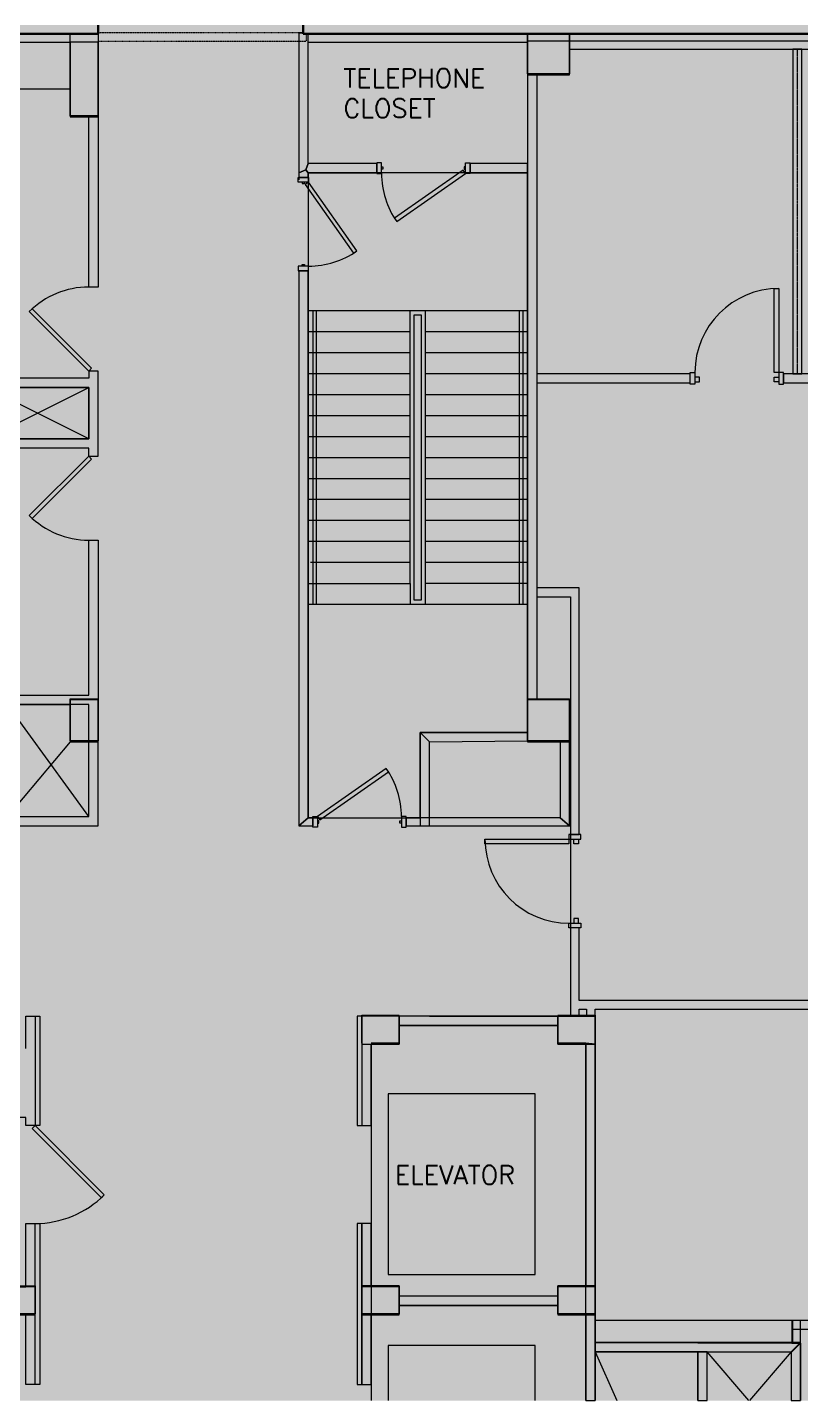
# Model space of a CAD drawing. Header units: inches. Extents: x 920 to 3181, y -644 to 1788.
# Drawn here: x 2374 to 2706, y 668 to 1257 of the extents above; entities that cross this region are included whole.
import ezdxf

# ---------------------------------------------------------------- set-up
doc = ezdxf.new("R2010")
doc.units = ezdxf.units.IN
doc.header["$MEASUREMENT"] = 0
doc.linetypes.add('IMPORT-4694_52_AR$0$FENCELINE2 _2_', pattern=[1.16, 0.2, -0.08, 0, -0.08, 0.8, 0])
doc.linetypes.add('IMPORT-4694_52_AR$0$HIDDEN4', pattern=[0.09375, 0.0625, -0.03125])
for name, color, linetype, lineweight in [('4694_52_AR$0$A-Door-Neww', 7, 'Continuous', 9), ('4694_52_AR$0$A-Wall-Demo', 7, 'IMPORT-4694_52_AR$0$HIDDEN4', 9), ('4694_52_AR$0$A-Wall-Exst', 7, 'Continuous', 9), ('4694_52_AR$0$A-Wall-Neww', 7, 'Continuous', 9), ('4694_52_AR$0$A-Wall-Patt', 7, 'Continuous', 9), ('4694_52_BB$0$A-Door-Exst', 7, 'Continuous', 9), ('4694_52_BB$0$A-Wall-Exst', 7, 'Continuous', 9), ('4694_52_BB$0$A-Wall-Patt', 7, 'Continuous', 9), ('4694_52_BB$0$BHT', 7, 'Continuous', 9), ('4694_52_BB$0$BPT', 7, 'Continuous', 9), ('4694_52_BB$0$BTX', 7, 'Continuous', 9), ('4694_52_BB$0$T-DRWG-BLCK__1', 7, 'Continuous', 9), ('9t floor LINKED_dwg', 8, 'Continuous', 9), ('A-DETL-GENF', 92, 'Continuous', 9), ('A-Hatch', 7, 'Continuous', 9), ('A-WALL-PATT', 111, 'Continuous', 18), ('I-WALL', 2, 'Continuous', 18)]:
    doc.layers.add(name, color=color, linetype=linetype, lineweight=lineweight)
doc.styles.add('romans', font='romans__.ttf', dxfattribs={"height": 8})

# ---------------------------------------------------------------- blocks, each defined once
blk = doc.blocks.new('9t floor LINKED_dwg_4694_52_BB$0$UNIT0-4997736-FIRST FLOOR CONSTRUCTION PLAN')
at = {"layer": '4694_52_BB$0$T-DRWG-BLCK__1', "flags": 128}
blk.add_lwpolyline([(1127.25, 705), (1143.25, 705), (1143.25, 717), (1127.25, 717)], close=True, dxfattribs=at)
blk = doc.blocks.new('9t floor LINKED_dwg_4694_52_BB$0$UNIT0-4997737-FIRST FLOOR CONSTRUCTION PLAN')
at = {"layer": '4694_52_BB$0$T-DRWG-BLCK__1', "flags": 128}
blk.add_lwpolyline([(1211.25, 705), (1227.25, 705), (1227.25, 717), (1211.25, 717)], close=True, dxfattribs=at)
blk = doc.blocks.new('9t floor LINKED_dwg_4694_52_BB$0$UNIT0-4997738-FIRST FLOOR CONSTRUCTION PLAN')
at = {"layer": '4694_52_BB$0$T-DRWG-BLCK__1', "flags": 128}
blk.add_lwpolyline([(1127.25, 821.00004), (1143.25, 821.00004), (1143.25, 833.00004), (1127.25, 833.00004)], close=True, dxfattribs=at)
blk = doc.blocks.new('9t floor LINKED_dwg_4694_52_BB$0$UNIT0-4997739-FIRST FLOOR CONSTRUCTION PLAN')
at = {"layer": '4694_52_BB$0$T-DRWG-BLCK__1', "flags": 128}
blk.add_lwpolyline([(1211.25, 821.00004), (1227.25, 821.00004), (1227.25, 833.00004), (1211.25, 833.00004)], close=True, dxfattribs=at)
blk = doc.blocks.new('9t floor LINKED_dwg_4694_52_BB$0$UNIT0-4997740-FIRST FLOOR CONSTRUCTION PLAN')
at = {"layer": '4694_52_BB$0$T-DRWG-BLCK__1', "flags": 128}
blk.add_lwpolyline([(1198.24992, 950.56188), (1216.24992, 950.56188), (1216.24992, 968.56238), (1198.24992, 968.56238)], close=True, dxfattribs=at)
blk = doc.blocks.new('9t floor LINKED_dwg_4694_52_BB$0$UNIT0-4997741-FIRST FLOOR CONSTRUCTION PLAN')
at = {"layer": '4694_52_BB$0$T-DRWG-BLCK__1', "flags": 128}
blk.add_lwpolyline([(1002.2502, 1218.56244), (1014.2502, 1218.56244), (1014.2502, 1250.56194), (1002.2502, 1250.56194)], close=True, dxfattribs=at)
blk = doc.blocks.new('9t floor LINKED_dwg_4694_52_BB$0$UNIT0-4997745-FIRST FLOOR CONSTRUCTION PLAN')
at = {"layer": '4694_52_BB$0$T-DRWG-BLCK__1', "flags": 128}
blk.add_lwpolyline([(1002.2502, 950.56236), (1014.2502, 950.56236), (1014.2502, 968.56236), (1002.2502, 968.56236)], close=True, dxfattribs=at)
blk = doc.blocks.new('9t floor LINKED_dwg_4694_52_BB$0$UNIT0-4997748-FIRST FLOOR CONSTRUCTION PLAN')
at = {"layer": '4694_52_BB$0$T-DRWG-BLCK__1', "flags": 128}
blk.add_lwpolyline([(971.25024, 705), (987.25024, 705), (987.25024, 717), (971.25024, 717)], close=True, dxfattribs=at)
blk = doc.blocks.new('9t floor LINKED_dwg_4694_52_BB$0$UNIT0-4997749-FIRST FLOOR CONSTRUCTION PLAN')
at = {"layer": '4694_52_BB$0$T-DRWG-BLCK__1'}
blk.add_line((1198.25, 1254.12), (1198.25, 1236.56), dxfattribs=at)
at = {"layer": '4694_52_BB$0$T-DRWG-BLCK__1', "flags": 128}
blk.add_lwpolyline([(1198.25, 1236.56), (1216.25, 1236.56), (1216.25, 1254.12)], dxfattribs=at)
blk = doc.blocks.new('9t floor LINKED_dwg_4694_52_BB$0$A$C7A7F779C-4997768-FIRST FLOOR CONSTRUCTION PLAN')
at = {"layer": '4694_52_BB$0$BPT'}
for p, q in [((94.02, 126), (0, 126)), ((2.13, 0.02), (2.13, 125.73)), ((3.63, 0.02), (3.63, 125.73)), ((90.62, 0.02), (90.62, 126.11)), ((92.12, 0.02), (92.12, 126.11)), ((43.75, 117), (0, 117)), ((94.02, 117), (50.12, 117)), ((43.75, 108), (0, 108)), ((94.02, 108), (50.12, 108)), ((43.75, 99), (0, 99)), ((94.02, 99), (50.12, 99)), ((43.75, 90), (0, 90)), ((94.02, 90), (50.12, 90)), ((43.75, 81), (0, 81)), ((94.02, 81), (50.12, 81)), ((43.75, 72), (0, 72)), ((94.02, 72), (50.12, 72)), ((43.75, 63), (0, 63)), ((94.02, 63), (50.12, 63)), ((43.75, 54), (0, 54)), ((94.02, 54), (50.12, 54)), ((43.75, 45), (0, 45)), ((94.02, 45), (50.12, 45)), ((43.75, 36), (0, 36)), ((94.02, 36), (50.12, 36)), ((43.75, 27), (0, 27)), ((94.02, 27), (50.12, 27)), ((43.75, 18), (1, 18)), ((94.02, 18), (50.12, 18)), ((43.75, 9), (43.75, 0.02)), ((94.02, 9), (50.12, 9)), ((94.02, 0), (0, 0))]:
    blk.add_line(p, q, dxfattribs=at)
at = {"layer": '4694_52_BB$0$BPT', "flags": 128}
for points in [[(0, 9), (43.75, 9), (43.75, 125.73)], [(50.12, 125.73), (50.12, 117), (50.12, 0.02)]]:
    blk.add_lwpolyline(points, dxfattribs=at)
blk.add_lwpolyline([(45.51, 124.23), (48.51, 124.23), (48.51, 1.89), (45.51, 1.89)], close=True, dxfattribs=at)
blk = doc.blocks.new('9t floor LINKED_dwg-4848483-FIRST FLOOR CONSTRUCTION PLAN')
at = {"layer": '4694_52_BB$0$BHT'}
h = blk.add_hatch(color=256, dxfattribs=at)
h.paths.add_polyline_path([(888.63, 911.3), (891.25, 911.3), (891.25, 914.56), (953.53, 914.56), (953.53, 927.72), (971.53, 927.72), (971.53, 914.56), (1014.25, 914.56), (1014.25, 950.56), (1010.25, 950.56), (1010.25, 918.56), (975.53, 918.56), (975.53, 966.56), (1002.25, 966.56), (1002.25, 969), (1014.25, 969), (1014.25, 1037.1), (1010.25, 1037.1), (1010.25, 970.56), (971.53, 970.56), (971.53, 946.56), (876.25, 946.56), (876.25, 946.31), (888.63, 946.31), (888.63, 942.56), (971.53, 942.56), (971.53, 938.56), (876.25, 938.56), (876.25, 934.56), (887.25, 934.56), (887.25, 911.3)], flags=0)
h.paths.add_polyline_path([(949.53, 918.56), (891.25, 918.56), (891.25, 934.56), (971.53, 934.56), (971.53, 931.72), (949.53, 931.72), (949.53, 926.83)], flags=0)
h.paths.add_polyline_path([(816.25, 934.56), (821.75, 934.56), (821.75, 938.56), (820.25, 938.56), (820.25, 942.56), (816.25, 942.56), (816.25, 938.56)], flags=0)
h.paths.add_polyline_path([(825.5, 934.56), (858.25, 934.56), (858.25, 938.56), (825.5, 938.56), (825.5, 938.01)], flags=0)
h.paths.add_polyline_path([(831.6, 946.31), (858.25, 946.31), (858.25, 946.56), (820.25, 946.56), (820.25, 1080.56), (964.25, 1080.56), (964.25, 1018.56), (968.25, 1018.56), (968.25, 1076.56), (1010.25, 1076.56), (1010.25, 1073.1), (1014.25, 1073.1), (1014.25, 1109.59), (1010.25, 1109.59), (1010.25, 1106.56), (968.25, 1106.56), (968.25, 1161.64), (964.25, 1161.64), (964.25, 1102.56), (876.25, 1102.56), (876.25, 1098.56), (964.25, 1098.56), (964.25, 1084.56), (820.25, 1084.56), (820.25, 1098.56), (858.25, 1098.56), (858.25, 1102.56), (820.25, 1102.56), (820.25, 1232.56), (921.28, 1232.56), (921.28, 1208.56), (943.28, 1208.56), (943.28, 1250.56), (1002.25, 1250.56), (1002.25, 1219), (1014.25, 1219), (1014.25, 1254.12), (858.25, 1254.12), (858.25, 1243), (876.25, 1243), (876.25, 1250.56), (939.28, 1250.56), (939.28, 1212.56), (925.28, 1212.56), (925.28, 1236.56), (820.25, 1236.56), (820.25, 1250.56), (858.25, 1250.56), (858.25, 1254.12), (817, 1254.12), (817, 1110.12), (816.25, 1110.12), (816.25, 1106.37), (817, 1106.37), (817, 977.94), (816.25, 977.94), (816.25, 946.31), (822.63, 946.31)], flags=0)
h.paths.add_polyline_path([(1198.25, 951), (1216.25, 951), (1216.25, 968.56), (1198.25, 968.56), (1198.25, 962.18)], flags=0)
h.paths.add_polyline_path([(1198.25, 969), (1202.25, 969), (1202.25, 1236.56), (1198.25, 1236.56), (1198.25, 1198.56), (1171.72, 1198.56), (1171.72, 1194.56), (1198.25, 1194.56), (1198.25, 988)], flags=0)
h.paths.add_polyline_path([(997.73, 1080.56), (968.25, 1080.56), (968.25, 1102.56), (1010.25, 1102.56), (1010.25, 1080.56)], flags=0)
h.paths.add_polyline_path([(1014.25, 1145.59), (1014.25, 1218.56), (1010.25, 1218.56), (1010.25, 1145.59)], flags=0)
h.paths.add_polyline_path([(1104.25, 1191.56), (1104.25, 1194.56), (1135.72, 1194.56), (1135.72, 1198.56), (1104.25, 1198.56), (1104.25, 1250.56), (1198.25, 1250.56), (1198.25, 1237), (1216.25, 1237), (1216.25, 1254.12), (1102.13, 1254.12), (1102.13, 1254.56), (1100.25, 1254.56), (1100.25, 1191.56)], flags=0)
for points in [[(1152.25, 914.56), (1156.25, 914.56), (1156.25, 950.56), (1152.25, 954.56), (1152.25, 920.49)], [(1156.25, 950.56), (1198.25, 951), (1198.25, 954.56), (1152.25, 954.56)], [(1227.25, 717.44), (1227.25, 821), (1223.25, 821.44), (1223.25, 717.44)], [(1127.25, 675.14), (1127.25, 744.12), (1125.25, 744.12), (1125.25, 675.14)], [(1131.25, 717), (1131.25, 744.12), (1127.25, 744.12), (1127.25, 717.44)], [(1143.25, 705), (1143.25, 717.44), (1127.25, 717.44), (1127.25, 705.44)], [(1211.25, 709), (1211.25, 713), (1143.25, 713), (1143.25, 709)], [(1227.25, 705), (1227.25, 717.44), (1211.25, 717.44), (1211.25, 705)], [(1131.25, 675.14), (1131.25, 705), (1127.25, 705), (1127.25, 675.14)], [(1227.25, 668.23), (1227.25, 705), (1223.25, 705), (1223.25, 668.23)], [(1311.25, 689.07), (1315.25, 693.07), (1227.25, 693.07), (1227.25, 689.07)], [(1275.25, 668.23), (1275.25, 689.07), (1271.25, 689.07), (1271.25, 668.23)], [(1315.25, 668.23), (1315.25, 692.86), (1311.25, 688.86), (1311.25, 668.23)]]:
    blk.add_hatch(color=256, dxfattribs=at).paths.add_polyline_path(points, flags=0)
h = blk.add_hatch(color=256, dxfattribs=at)
h.paths.add_polyline_path([(1226.23, 668.23), (1227.25, 668.23), (1227.25, 689.07), (1271.25, 689.07), (1271.25, 668.23), (1275.25, 668.23), (1275.25, 689.07), (1311.25, 689.07), (1311.25, 668.23), (1315.25, 668.23), (1315.25, 693.07), (1227.25, 693.07), (1227.25, 705), (1223.25, 705), (1223.25, 668.23)], flags=0)
h.paths.add_polyline_path([(807.25, 668.23), (811.25, 668.23), (811.25, 694.57), (887.25, 694.57), (887.25, 668.23), (891.25, 668.23), (891.25, 705), (887.25, 705), (887.25, 698.57), (807.25, 698.57), (807.25, 694.36)], flags=0)
h.paths.add_polyline_path([(983.25, 675.14), (987.25, 675.14), (987.25, 705), (983.25, 705)], flags=0)
h.paths.add_polyline_path([(1127.25, 675.14), (1131.25, 675.14), (1131.25, 705), (1127.25, 705)], flags=0)
h.paths.add_polyline_path([(983.25, 705.44), (987.25, 705.44), (987.25, 717), (913.13, 717), (913.13, 789.61), (983.25, 789.61), (983.25, 786.11), (987.25, 786.11), (987.25, 833), (983.25, 833), (983.25, 819.1), (963.13, 819.1), (963.13, 833), (947.63, 833), (947.63, 829), (959.13, 829), (959.13, 815.1), (983.25, 815.1), (983.25, 793.61), (891.25, 793.61), (891.25, 797), (887.25, 797), (887.25, 717.44), (891.25, 717.44), (891.25, 789.61), (909.13, 789.61), (909.13, 717), (903.25, 717), (903.25, 713), (971.25, 713), (971.25, 705.44)], flags=0)
h.paths.add_polyline_path([(891.25, 705.44), (903.25, 705.44), (903.25, 717), (887.25, 717), (887.25, 705.44), (888.63, 705.44)], flags=0)
h.paths.add_polyline_path([(1216.25, 705.44), (1227.25, 705.44), (1227.25, 717), (1211.25, 717), (1211.25, 713), (1143.25, 713), (1143.25, 709), (1211.25, 709), (1211.25, 705.44)], flags=0)
h.paths.add_polyline_path([(1127.25, 705.44), (1143.25, 705.44), (1143.25, 717), (1127.25, 717)], flags=0)
h.paths.add_polyline_path([(987.25, 717.44), (987.25, 744.11), (983.25, 744.11), (983.25, 717.44)], flags=0)
h.paths.add_polyline_path([(1127.25, 717.44), (1131.25, 717.44), (1131.25, 744.12), (1127.25, 744.12)], flags=0)
h.paths.add_polyline_path([(1223.25, 717.44), (1227.25, 717.44), (1227.25, 833), (1211.25, 833), (1211.25, 821), (1223.25, 821), (1223.25, 758.95)], flags=0)
h.paths.add_polyline_path([(1127.25, 786.11), (1131.25, 786.11), (1131.25, 821), (1143.25, 821), (1143.25, 833), (1127.25, 833), (1127.25, 814.06)], flags=0)
h.paths.add_polyline_path([(891.68, 797.44), (899.25, 797.44), (899.25, 829), (911.63, 829), (911.63, 833), (887.25, 833), (887.25, 797.44), (891.25, 797.44)], flags=0)
h.paths.add_polyline_path([(887.25, 833.44), (891.25, 833.44), (891.25, 839.74), (887.25, 839.74)], flags=0)
at = {"lineweight": 9}
for p, q in [((1227.25, 668.23), (1227.25, 689.07)), ((1275.25, 668.23), (1275.25, 689.07))]:
    blk.add_line(p, q, dxfattribs=at)
at = {"lineweight": 9, "flags": 128}
for points in [[(1198.25, 1194.56), (1104.25, 1194.56), (1104.25, 918.06), (1152.25, 918.06), (1152.25, 954.56), (1198.25, 954.56)], [(968.25, 1102.56), (968.25, 1080.56), (1010.25, 1080.56), (1010.25, 1102.56), (968.25, 1102.56), (1010.25, 1102.56), (1010.25, 1080.56), (968.25, 1080.56)], [(1010.25, 918.56), (1010.25, 966.56), (975.53, 966.56), (975.53, 918.56)]]:
    blk.add_lwpolyline(points, close=True, dxfattribs=at)
for points in [[(1211.25, 829), (1143.25, 829), (1143.25, 821), (1131.25, 821), (1131.25, 668.23)], [(1223.25, 668.23), (1223.25, 821), (1211.25, 821), (1211.25, 829)], [(1227.25, 689.07), (1271.25, 689.07), (1271.25, 668.23)], [(1275.25, 689.07), (1311.25, 689.07), (1311.25, 668.23)]]:
    blk.add_lwpolyline(points, dxfattribs=at)
at = {"layer": '4694_52_AR$0$A-Door-Neww', "flags": 128}
for points in [[(1306, 1108.95), (1304, 1108.95), (1304, 1144.95), (1306, 1144.95)], [(1270, 1103.95), (1268, 1103.95), (1268, 1108.95), (1270, 1108.95)], [(1270, 1104.95), (1272, 1104.95), (1272, 1106.95), (1270, 1106.95)], [(1306, 1104.95), (1304, 1104.95), (1304, 1106.95), (1306, 1106.95)], [(1306, 1103.95), (1308, 1103.95), (1308, 1108.95), (1306, 1108.95)], [(1216.05, 908.87), (1216.05, 906.87), (1180.05, 906.87), (1180.05, 908.87)], [(1221.05, 908.87), (1221.05, 910.87), (1216.05, 910.87), (1216.05, 908.87)], [(1220.05, 908.87), (1220.05, 906.87), (1218.05, 906.87), (1218.05, 908.87)], [(1221.05, 872.87), (1221.05, 870.87), (1216.05, 870.87), (1216.05, 872.87)], [(1220.05, 872.87), (1220.05, 874.87), (1218.05, 874.87), (1218.05, 872.87)]]:
    blk.add_lwpolyline(points, close=True, dxfattribs=at)
at = {"layer": '4694_52_AR$0$A-Door-Neww'}
for centre, start, end in [((1306, 1108.95), 90, 180), ((1216.05, 908.87), 180, 270)]:
    blk.add_arc(centre, 36, start, end, dxfattribs=at)
at = {"layer": '4694_52_AR$0$A-Wall-Demo'}
blk.add_line((1102.13, 1254.56), (1014.25, 1254.56), dxfattribs=at)
at = {"layer": '4694_52_AR$0$A-Wall-Demo', "flags": 128}
blk.add_lwpolyline([(1014.25, 1254.12), (1014.25, 1251.06), (1103.52, 1251.06), (1103.52, 1254.12)], dxfattribs=at)
at = {"layer": '4694_52_AR$0$A-Wall-Exst', "flags": 128}
blk.add_lwpolyline([(1216.25, 1251.07), (1216.25, 1247.57), (1403.75, 1247.57), (1403.75, 1251.07)], close=True, dxfattribs=at)
blk.add_lwpolyline([(1311.75, 693.07), (1311.75, 702.54), (1227.25, 702.54), (1227.25, 693.07), (1311.75, 693.07)], dxfattribs=at)
at = {"layer": '4694_52_AR$0$A-Wall-Neww', "flags": 128}
for points in [[(1315.75, 1247.57), (1312, 1247.57), (1312, 1108.32), (1315.75, 1108.32)], [(1202.25, 1108.32), (1202.25, 1104.57), (1268, 1104.57), (1268, 1108.32)], [(1308, 1108.32), (1308, 1104.57), (1429.25, 1104.57), (1429.25, 1110.32), (1425.5, 1110.32), (1425.5, 1108.32)], [(1202.25, 1016.57), (1202.25, 1012.82), (1216.68, 1012.82), (1216.68, 910.87), (1220.43, 910.87), (1220.43, 1016.57)], [(1311.5, 692.86), (1315.25, 692.86), (1315.25, 702.54), (1311.5, 702.54)], [(1311.75, 702.54), (1311.75, 698.79), (1343.25, 698.79), (1343.25, 702.54)]]:
    blk.add_lwpolyline(points, close=True, dxfattribs=at)
for points in [[(1220.43, 870.87), (1216.68, 870.87), (1216.68, 836), (1216.68, 833.44), (1220.43, 833.44), (1220.43, 836), (1223.5, 836), (1223.5, 833.44)], [(1403.75, 764.25), (1403.75, 768), (1393, 768), (1393, 836), (1393, 855.02), (1425.5, 855.02), (1425.5, 849.51), (1429.25, 849.51), (1429.25, 858.77), (1389.25, 858.77), (1389.25, 839.75), (1227.25, 839.75), (1220.43, 839.75), (1220.43, 870.87)], [(1223.5, 833.44), (1227.25, 833.44), (1227.25, 836), (1389.25, 836), (1389.25, 768), (1389.25, 742.5), (1403.75, 742.5), (1403.75, 746.25), (1393, 746.25), (1393, 764.25), (1403.75, 764.25)]]:
    blk.add_lwpolyline(points, dxfattribs=at)
at = {"layer": '4694_52_AR$0$A-Wall-Patt'}
for p, q in [((1216.25, 1247.57), (1216.25, 1251.07)), ((1227.25, 693.07), (1227.25, 702.54)), ((1311.75, 702.54), (1311.75, 693.07))]:
    blk.add_line(p, q, dxfattribs=at)
at = {"layer": '4694_52_AR$0$A-Wall-Patt', "linetype": 'IMPORT-4694_52_AR$0$FENCELINE2 _2_'}
blk.add_line((1313.87, 1247.57), (1313.87, 1108.32), dxfattribs=at)
at = {"layer": '4694_52_BB$0$A-Door-Exst', "flags": 128}
for points in [[(1135.72, 1198.81), (1133.72, 1198.81), (1133.72, 1194.31), (1135.72, 1194.31)], [(1135.72, 1197.06), (1136.35, 1197.06), (1136.35, 1196.06), (1135.72, 1196.06)], [(1171.72, 1194.31), (1170.72, 1195.75), (1141.23, 1175.1), (1142.24, 1173.66)], [(1171.72, 1197.06), (1171.1, 1197.06), (1171.1, 1196.06), (1171.72, 1196.06)], [(1171.72, 1198.81), (1173.72, 1198.81), (1173.72, 1194.31), (1171.72, 1194.31)], [(1100, 1190.56), (1100, 1192.56), (1104.5, 1192.56), (1104.5, 1190.56)], [(1101.75, 1190.56), (1101.75, 1189.94), (1102.75, 1189.94), (1102.75, 1190.56)], [(1104.5, 1190.56), (1103.07, 1189.56), (1123.72, 1160.07), (1125.15, 1161.07)], [(1100, 1154.56), (1100, 1152.56), (1104.5, 1152.56), (1104.5, 1154.56)], [(1101.75, 1154.56), (1101.75, 1155.19), (1102.75, 1155.19), (1102.75, 1154.56)], [(1108.25, 918.56), (1109.25, 917.13), (1138.74, 937.78), (1137.74, 939.21)], [(1108.25, 914.06), (1106.25, 914.06), (1106.25, 918.56), (1108.25, 918.56)], [(1144.25, 914.06), (1146.25, 914.06), (1146.25, 918.56), (1144.25, 918.56)], [(1108.25, 915.81), (1108.88, 915.81), (1108.88, 916.81), (1108.25, 916.81)], [(1144.25, 915.81), (1143.63, 915.81), (1143.63, 916.81), (1144.25, 916.81)]]:
    blk.add_lwpolyline(points, close=True, dxfattribs=at)
at = {"layer": '4694_52_BB$0$A-Door-Exst'}
for centre, start, end in [((1171.72, 1194.31), 180, 215), ((1104.5, 1190.56), 270, 305), ((1108.25, 918.56), 0, 35)]:
    blk.add_arc(centre, 36, start, end, dxfattribs=at)
at = {"layer": '4694_52_BB$0$A-Wall-Exst'}
blk.add_line((1104.25, 1198.56), (1104.25, 1254.12), dxfattribs=at)
at = {"layer": '4694_52_BB$0$A-Wall-Exst', "flags": 128}
blk.add_lwpolyline([(1102.13, 1254.56), (1100.25, 1254.56), (1100.25, 1194.56), (1100.25, 1192.56), (1104.25, 1192.56), (1104.25, 1194.56), (1133.72, 1194.56), (1133.72, 1198.56), (1104.25, 1198.56)], dxfattribs=at)
for points in [[(1173.72, 1198.56), (1173.72, 1194.56), (1198.25, 1194.56), (1198.25, 1198.56)], [(1104.25, 1152.56), (1100.25, 1152.56), (1100.25, 914.56), (1106.25, 914.56), (1106.25, 918.06), (1104.25, 918.06)], [(1146.25, 918.06), (1146.25, 914.56), (1216.25, 914.56), (1216.25, 950.56), (1212.25, 950.56), (1212.25, 918.06)], [(1143.25, 833), (1143.25, 829), (1211.25, 829), (1211.25, 833)]]:
    blk.add_lwpolyline(points, close=True, dxfattribs=at)
at = {"layer": '4694_52_BB$0$A-Wall-Patt'}
for p, q in [((1100.25, 1254.56), (1102.13, 1254.56)), ((1173.72, 1194.56), (1173.72, 1198.56)), ((1198.25, 1198.56), (1198.25, 1194.56)), ((1100.25, 1152.56), (1104.25, 1152.56)), ((1212.25, 950.56), (1216.25, 950.56)), ((1106.25, 918.06), (1106.25, 914.56)), ((1146.25, 914.56), (1146.25, 918.06)), ((1143.25, 829), (1143.25, 833)), ((1211.25, 833), (1211.25, 829))]:
    blk.add_line(p, q, dxfattribs=at)
at = {"layer": '4694_52_BB$0$A-Wall-Patt', "flags": 128}
for points in [[(1103.25, 1195.9), (1100.25, 1194.56), (1103.25, 1195.9), (1104.25, 1198.56), (1103.25, 1195.9), (1104.25, 1194.56)], [(1100.25, 914.56), (1104.25, 918.06)], [(1216.25, 914.56), (1212.25, 918.06)]]:
    blk.add_lwpolyline(points, close=True, dxfattribs=at)
for points in [[(1133.72, 1198.56), (1133.72, 1195.9), (1133.72, 1194.56)], [(1104.25, 1192.56), (1103.25, 1192.56), (1100.25, 1192.56)]]:
    blk.add_lwpolyline(points, dxfattribs=at)
at = {"layer": '4694_52_BB$0$BHT'}
for p, q in [((1156.25, 950.56), (1152.25, 954.56)), ((1152.25, 954.56), (1152.25, 920.49)), ((1198.25, 954.56), (1152.25, 954.56)), ((1152.25, 954.56), (1156.25, 950.56)), ((1198.25, 951), (1198.25, 954.56)), ((1156.25, 950.56), (1198.25, 951)), ((1156.25, 914.56), (1156.25, 950.56)), ((1152.25, 920.49), (1152.25, 914.56)), ((1152.25, 914.56), (1156.25, 914.56)), ((1227.25, 821), (1223.25, 821.44)), ((1223.25, 821.44), (1223.25, 717.44)), ((1227.25, 717.44), (1227.25, 821)), ((1127.25, 744.12), (1125.25, 744.12)), ((1125.25, 744.12), (1125.25, 675.14)), ((1127.25, 675.14), (1127.25, 744.12)), ((1131.25, 744.12), (1127.25, 744.12)), ((1127.25, 744.12), (1127.25, 717.44)), ((1131.25, 717), (1131.25, 744.12)), ((1143.25, 717.44), (1127.25, 717.44)), ((1127.25, 717.44), (1127.25, 705.44)), ((1127.25, 717.44), (1131.25, 717)), ((1143.25, 705), (1143.25, 717.44)), ((1211.25, 713), (1143.25, 713)), ((1143.25, 713), (1143.25, 709)), ((1227.25, 717.44), (1211.25, 717.44)), ((1211.25, 717.44), (1211.25, 705)), ((1211.25, 709), (1211.25, 713)), ((1223.25, 717.44), (1227.25, 717.44)), ((1227.25, 705), (1227.25, 717.44)), ((1143.25, 709), (1211.25, 709)), ((1127.25, 705.44), (1143.25, 705)), ((1131.25, 705), (1127.25, 705)), ((1127.25, 705), (1127.25, 675.14)), ((1131.25, 675.14), (1131.25, 705)), ((1211.25, 705), (1227.25, 705)), ((1227.25, 705), (1223.25, 705)), ((1223.25, 705), (1223.25, 668.23)), ((1227.25, 668.23), (1227.25, 705)), ((1315.25, 693.07), (1227.25, 693.07)), ((1227.25, 693.07), (1227.25, 689.07)), ((1227.25, 689.07), (1311.25, 689.07)), ((1275.25, 689.07), (1271.25, 689.07)), ((1271.25, 689.07), (1271.25, 668.23)), ((1275.25, 668.23), (1275.25, 689.07)), ((1311.25, 689.07), (1315.25, 693.07)), ((1315.25, 692.86), (1311.25, 688.86)), ((1311.25, 688.86), (1311.25, 668.23)), ((1315.25, 668.23), (1315.25, 692.86)), ((1125.25, 675.14), (1127.25, 675.14)), ((1127.25, 675.14), (1131.25, 675.14)), ((1223.25, 668.23), (1227.25, 668.23)), ((1271.25, 668.23), (1275.25, 668.23)), ((1311.25, 668.23), (1315.25, 668.23))]:
    blk.add_line(p, q, dxfattribs=at)
at = {"layer": '4694_52_BB$0$BPT'}
for p, q in [((1100.25, 1254.56), (1100.25, 1254.56)), ((1104.25, 1250.56), (1198.25, 1250.56)), ((1198.25, 1236.56), (1198.25, 1198.56)), ((1202.25, 1236.56), (1202.25, 968.56)), ((943.28, 1230.56), (1002.25, 1230.56)), ((1198.25, 1194.56), (1198.25, 968.56)), ((1010.25, 1102.56), (1010.25, 1080.56)), ((1156.25, 914.56), (1156.25, 950.56)), ((1127.25, 833), (1127.25, 786.11)), ((1223.25, 821), (1223.25, 717)), ((987.25, 675.14), (987.25, 744.11)), ((1127.25, 744.12), (1127.25, 675.14)), ((1211.25, 713), (1143.25, 713)), ((1211.25, 709), (1143.25, 709)), ((1223.25, 705), (1223.25, 668.23)), ((1227.25, 689.07), (1227.25, 668.23)), ((1271.25, 668.23), (1271.25, 689.07)), ((1293.12, 668.23), (1275.25, 689.07)), ((1311.25, 688.86), (1311.25, 668.23)), ((1315.25, 668.23), (1315.25, 692.86))]:
    blk.add_line(p, q, dxfattribs=at)
at = {"layer": '4694_52_BB$0$BPT', "flags": 128}
for points in [[(1014.25, 1254.12), (1014.25, 1219), (1002.25, 1219), (1002.25, 1254.12)], [(1014.25, 1254.12), (1014.25, 1145.59), (1010.25, 1145.59), (1010.25, 1218.56)], [(1102.13, 1254.56), (1100.25, 1254.56), (1100.25, 1191.56)], [(1216.25, 1254.12), (1216.25, 1237), (1198.25, 1237), (1198.25, 1254.12)], [(858.25, 1102.56), (820.25, 1102.56), (820.25, 1232.56), (921.28, 1232.56), (921.28, 1208.56), (943.28, 1208.56), (943.28, 1250.56), (1002.25, 1250.56)], [(1010.25, 1073.1), (1014.25, 1073.1), (1014.25, 1109.59), (1010.25, 1109.59), (1010.25, 1106.56), (968.25, 1106.56), (968.25, 1161.64), (964.25, 1161.64), (964.25, 1102.56), (876.25, 1102.56)], [(968.25, 1081.55), (1010.25, 1102.56), (968.25, 1102.56), (968.25, 1080.56), (1010.25, 1080.56), (968.25, 1101.57)], [(1010.25, 1073.1), (1011.49, 1071.86), (986.03, 1046.41), (984.79, 1047.64), (1010.25, 1073.1), (1010.25, 1076.56), (968.25, 1076.56), (968.25, 1018.56), (964.25, 1018.56), (964.25, 1080.56), (820.25, 1080.56), (820.25, 946.56)], [(876.25, 946.56), (971.53, 946.56), (971.53, 970.56), (1010.25, 970.56), (1010.25, 1037.1), (1014.25, 1037.1), (1014.25, 968.56)], [(1010.25, 918.56), (975.53, 966.56), (1002.25, 966.56)], [(1152.25, 918.56), (1152.25, 954.56), (1198.25, 954.56)], [(891.25, 914.56), (953.53, 914.56), (953.53, 927.72), (971.53, 927.72), (971.53, 914.56), (1014.25, 914.56), (1014.25, 950.56)], [(1002.25, 950.56), (975.53, 918.56), (1010.25, 918.56), (1010.25, 950.56)], [(983.25, 819.1), (983.25, 833), (989.25, 833), (989.25, 786.11), (983.25, 786.11), (983.25, 789.61), (913.13, 789.61), (913.13, 717), (983.25, 717), (983.25, 744.11), (989.25, 744.11), (989.25, 675.14), (983.25, 675.14), (983.25, 705)], [(987.25, 833), (987.25, 786.11), (1016.95, 756.41), (1015.71, 755.17), (986.01, 784.87), (987.25, 786.11)], [(1152.25, 833), (1125.25, 833), (1125.25, 786.11), (1131.25, 786.11), (1131.25, 821)], [(1127.25, 821.44), (1127.25, 833.44), (1143.25, 833.44)], [(1156.25, 833), (1227.25, 833), (1227.25, 693.07), (1315.25, 693.07)], [(1211.25, 833.44), (1227.25, 833.44), (1227.25, 821.44)], [(1143.25, 829.44), (1143.25, 821.44), (1131.25, 821.44)], [(1223.25, 821.44), (1211.25, 821.44), (1211.25, 829.44)], [(1131.25, 717), (1131.25, 744.12), (1125.25, 744.12), (1125.25, 675.14), (1131.25, 675.14), (1131.25, 705)], [(1201.62, 668.23), (1201.62, 691.81), (1138.62, 691.81), (1138.62, 668.23)], [(1271.25, 689.07), (1227.25, 689.07), (1236.56, 668.23)], [(1275.25, 668.23), (1275.25, 689.07), (1311.25, 689.07), (1293.38, 668.23)]]:
    blk.add_lwpolyline(points, dxfattribs=at)
for points in [[(984.79, 1135.05), (986.03, 1136.29), (1011.49, 1110.83), (1010.25, 1109.59)], [(1014.25, 969), (1014.25, 951), (1002.25, 951), (1002.25, 969)], [(1216.25, 951), (1198.25, 951), (1198.25, 969), (1216.25, 969)], [(1201.62, 722.3), (1201.62, 799.78), (1138.62, 799.78), (1138.62, 722.3)], [(971.25, 705.44), (971.25, 717.44), (987.25, 717.44), (987.25, 705.44)], [(1127.25, 705.44), (1127.25, 717.44), (1143.25, 717.44), (1143.25, 705.44)], [(1227.25, 705.44), (1211.25, 705.44), (1211.25, 717.44), (1227.25, 717.44)]]:
    blk.add_lwpolyline(points, close=True, dxfattribs=at)
at = {"layer": '4694_52_BB$0$BPT'}
for centre, radius, start, end in [((1010.25, 1109.59), 36, 90, 134.99986), ((1010.25, 1073.1), 36, 224.99986, 270), ((987.25, 786.11), 42, 270, 315.00012)]:
    blk.add_arc(centre, radius, start, end, dxfattribs=at)
at = {"layer": 'A-Hatch', "flags": 128}
blk.add_lwpolyline([(1649.49, 1251.07), (1198.25, 1251.07), (1198.25, 954.56), (1152.25, 954.56), (1152.25, 914.56), (1216.68, 914.56), (1216.68, 833), (1227.25, 833), (1227.25, 693.07), (1315.25, 692.86), (1315.25, 668.23)], dxfattribs=at)
for name, p in [('9t floor LINKED_dwg_4694_52_BB$0$UNIT0-4997749-FIRST FLOOR CONSTRUCTION PLAN', (0, 0)), ('9t floor LINKED_dwg_4694_52_BB$0$UNIT0-4997741-FIRST FLOOR CONSTRUCTION PLAN', (0, 0)), ('9t floor LINKED_dwg_4694_52_BB$0$A$C7A7F779C-4997768-FIRST FLOOR CONSTRUCTION PLAN', (1104.25, 1009.44)), ('9t floor LINKED_dwg_4694_52_BB$0$UNIT0-4997745-FIRST FLOOR CONSTRUCTION PLAN', (0, 0)), ('9t floor LINKED_dwg_4694_52_BB$0$UNIT0-4997740-FIRST FLOOR CONSTRUCTION PLAN', (0, 0)), ('9t floor LINKED_dwg_4694_52_BB$0$UNIT0-4997738-FIRST FLOOR CONSTRUCTION PLAN', (0, 0)), ('9t floor LINKED_dwg_4694_52_BB$0$UNIT0-4997739-FIRST FLOOR CONSTRUCTION PLAN', (0, 0)), ('9t floor LINKED_dwg_4694_52_BB$0$UNIT0-4997748-FIRST FLOOR CONSTRUCTION PLAN', (0, 0)), ('9t floor LINKED_dwg_4694_52_BB$0$UNIT0-4997736-FIRST FLOOR CONSTRUCTION PLAN', (0, 0)), ('9t floor LINKED_dwg_4694_52_BB$0$UNIT0-4997737-FIRST FLOOR CONSTRUCTION PLAN', (0, 0))]:
    blk.add_blockref(name, p)
at = {"layer": '4694_52_BB$0$BTX', "char_height": 8, "attachment_point": 1, "line_spacing_factor": 0.964689, "style": 'romans'}
for s, insert, width in [('TELEPHONE', (1119.43, 1239.2), 80.9596), ('CLOSET', (1119.43, 1226.24), 53.9731), ('ELEVATOR', (1141.49, 768.95), 68.2319)]:
    blk.add_mtext(s, dxfattribs=dict(at, insert=insert, width=width))

msp = doc.modelspace()

# ---------------------------------------------------------------- hatches: boundary and pattern name
at = {"layer": 'A-DETL-GENF'}
h = msp.add_hatch(color=254, dxfattribs=at)
h.paths.add_polyline_path([(1785.93, 668.23), (2197.5, 668.23), (2197.5, 698.57), (2277.5, 698.57), (2277.5, 705), (2281.5, 705), (2281.5, 668.23), (2613.5, 668.23), (2613.5, 705), (2617.5, 705), (2617.5, 693.07), (2705.5, 693.07), (2705.5, 668.23), (2791.75, 668.23), (2791.75, 682.5), (2815.75, 682.5), (2815.75, 668.23), (3180.85, 668.23), (3180.85, 893.5), (3062.24, 893.5), (3062.24, 1257.87), (3053.5, 1257.87), (3053.52, 1256.51), (3057.74, 1256.51), (3057.74, 1238.51), (3039.74, 1238.51), (3039.74, 1254.12), (2819.5, 1254.12), (2819.5, 1233.5), (2794, 1233.5), (2794, 1254.12), (2606.5, 1254.12), (2606.5, 1237), (2588.5, 1237), (2588.5, 1250.56), (2494.5, 1250.56), (2494.5, 1198.56), (2525.98, 1198.56), (2525.98, 1194.56), (2494.5, 1194.56), (2494.5, 1191.56), (2490.5, 1191.56), (2490.5, 1254.56), (2492.38, 1254.56), (2492.38, 1257.87), (2404.5, 1257.87), (2404.5, 1219), (2392.5, 1219), (2392.5, 1250.56), (2333.53, 1250.56), (2333.53, 1208.56), (2311.53, 1208.56), (2311.53, 1232.56), (2210.5, 1232.56), (2210.5, 1102.56), (2248.5, 1102.56), (2248.5, 1098.56), (2210.5, 1098.56), (2210.5, 1084.56), (2354.5, 1084.56), (2354.5, 1098.56), (2266.5, 1098.56), (2266.5, 1102.56), (2354.5, 1102.56), (2354.5, 1161.64), (2358.5, 1161.64), (2358.5, 1106.56), (2400.5, 1106.56), (2400.5, 1109.59), (2404.5, 1109.59), (2404.5, 1073.1), (2400.5, 1073.1), (2400.5, 1076.56), (2358.5, 1076.56), (2358.5, 1018.56), (2354.5, 1018.56), (2354.5, 1080.56), (2210.5, 1080.56), (2210.5, 946.56), (2248.5, 946.56), (2248.5, 946.31), (2266.5, 946.31), (2266.5, 946.56), (2361.78, 946.56), (2361.78, 970.56), (2400.5, 970.56), (2400.5, 1037.1), (2404.5, 1037.1), (2404.5, 969), (2392.5, 969), (2392.5, 966.56), (2365.78, 966.56), (2365.78, 918.56), (2400.5, 918.56), (2400.5, 950.56), (2404.5, 950.56), (2404.5, 914.56), (2361.78, 914.56), (2361.78, 927.72), (2343.78, 927.72), (2343.78, 914.56), (2281.5, 914.56), (2281.5, 911.3), (2278.88, 911.3), (2278.88, 839.74), (2281.5, 839.74), (2281.5, 833.44), (2278.88, 833.44), (2278.88, 833), (2301.88, 833), (2301.88, 829), (2289.5, 829), (2289.5, 797.44), (2277.5, 797.44), (2277.5, 814.06), (2075.25, 814.06), (2075.25, 870.94), (1836.75, 870.94), (1836.75, 891.94), (1785.93, 891.94), (1785.93, 698.9)], flags=0)
h.paths.add_polyline_path([(2617.5, 668.23), (2661.5, 668.23), (2661.5, 689.07), (2617.5, 689.07)], flags=0)
h.paths.add_polyline_path([(2701.5, 668.23), (2701.5, 689.07), (2665.5, 689.07), (2665.5, 668.23), (2686.66, 668.23)], flags=0)
h.paths.add_polyline_path([(2277.5, 668.23), (2277.5, 694.57), (2201.5, 694.57), (2201.5, 668.23), (2267.4, 668.23)], flags=0)
h.paths.add_polyline_path([(2373.5, 675.14), (2373.5, 705), (2377.5, 705), (2377.5, 675.14)], flags=0)
h.paths.add_polyline_path([(2517.5, 675.14), (2517.5, 705), (2521.5, 705), (2521.5, 675.14)], flags=0)
h.paths.add_polyline_path([(2601.5, 705.44), (2601.5, 709), (2533.5, 709), (2533.5, 705.44), (2517.5, 705.44), (2517.5, 717), (2533.5, 717), (2533.5, 713), (2601.5, 713), (2601.5, 717), (2617.5, 717), (2617.5, 705.44), (2606.5, 705.44)], flags=0)
h.paths.add_polyline_path([(2281.67, 705.44), (2277.5, 705.44), (2277.5, 717), (2293.5, 717), (2293.5, 705.44), (2281.77, 705.44)], flags=0)
h.paths.add_polyline_path([(2373.5, 705.44), (2361.5, 705.44), (2361.5, 713), (2293.5, 713), (2293.5, 717), (2299.38, 717), (2299.38, 789.61), (2281.5, 789.61), (2281.5, 717.44), (2277.5, 717.44), (2277.5, 797), (2281.5, 797), (2281.5, 793.61), (2373.5, 793.61), (2373.5, 815.1), (2349.38, 815.1), (2349.38, 829), (2337.88, 829), (2337.88, 833), (2353.38, 833), (2353.38, 819.1), (2373.5, 819.1), (2373.5, 833), (2377.5, 833), (2377.5, 786.11), (2373.5, 786.11), (2373.5, 789.61), (2303.38, 789.61), (2303.38, 717), (2377.5, 717), (2377.5, 705.44)], flags=0)
h.paths.add_polyline_path([(2617.5, 717.44), (2613.5, 717.44), (2613.5, 821), (2601.5, 821), (2601.5, 833), (2617.5, 833), (2617.5, 758.29)], flags=0)
h.paths.add_polyline_path([(2517.5, 717.44), (2517.5, 744.12), (2521.5, 744.12), (2521.5, 717.44)], flags=0)
h.paths.add_polyline_path([(2377.5, 717.44), (2373.5, 717.44), (2373.5, 744.11), (2377.5, 744.11)], flags=0)
h.paths.add_polyline_path([(2883.25, 746.25), (2883.25, 842.25), (3034, 842.25), (3034, 820.25), (2905.25, 820.25), (2905.25, 746.25)], flags=0)
h.paths.add_polyline_path([(2783.25, 768), (2783.25, 855.02), (2797.25, 855.02), (2797.25, 768), (2791.75, 768)], flags=0)
h.paths.add_polyline_path([(2521.5, 786.11), (2517.5, 786.11), (2517.5, 833), (2533.5, 833), (2533.5, 821), (2521.5, 821), (2521.5, 814.06)], flags=0)
h.paths.add_polyline_path([(3162.74, 869.55), (3149.74, 869.55), (3149.74, 885.5), (3162.74, 885.5), (3162.74, 870)], flags=0)
h.paths.add_polyline_path([(3058, 870), (3038, 870), (3038, 890), (3057.87, 890), (3057.87, 889.13), (3058, 889.13), (3058, 885.5)], flags=0)
h.paths.add_polyline_path([(2281.5, 918.56), (2339.78, 918.56), (2339.78, 931.72), (2361.78, 931.72), (2361.78, 934.56), (2281.5, 934.56), (2281.5, 934.05)], flags=0)
h.paths.add_polyline_path([(2206.5, 934.19), (2277.5, 934.19), (2277.5, 934.56), (2266.5, 934.56), (2266.5, 938.56), (2361.78, 938.56), (2361.78, 942.56), (2210.5, 942.56), (2210.5, 938.56), (2212, 938.56), (2212, 934.56), (2206.5, 934.56)], flags=0)
h.paths.add_polyline_path([(2235.25, 934.56), (2215.75, 934.56), (2215.75, 938.56), (2248.5, 938.56), (2248.5, 934.56)], flags=0)
h.paths.add_polyline_path([(2606.5, 951), (2588.5, 951), (2588.5, 968.56), (2606.5, 968.56), (2606.5, 962.18)], flags=0)
h.paths.add_polyline_path([(2588.5, 969), (2588.5, 1194.56), (2561.98, 1194.56), (2561.98, 1198.56), (2588.5, 1198.56), (2588.5, 1236.56), (2592.5, 1236.56), (2592.5, 969)], flags=0)
h.paths.add_polyline_path([(2206.5, 977.94), (2207.25, 977.94), (2207.25, 1106.37), (2206.5, 1106.37), (2206.5, 1080.56)], flags=0)
h.paths.add_polyline_path([(2819.5, 988), (2794, 988), (2794, 1013.5), (2819.5, 1013.5)], flags=0)
h.paths.add_polyline_path([(3057.74, 992.51), (3039.74, 992.51), (3039.74, 1010.51), (3057.74, 1010.51)], flags=0)
h.paths.add_polyline_path([(2400.5, 1080.56), (2400.5, 1102.56), (2358.5, 1102.56), (2358.5, 1080.56), (2387.98, 1080.56)], flags=0)
h.paths.add_polyline_path([(2206.5, 1110.12), (2207.25, 1110.12), (2207.25, 1254.12), (2206.5, 1254.12), (2206.5, 1145.9)], flags=0)
h.paths.add_polyline_path([(3039.74, 1117.61), (3037.52, 1117.61), (3037.52, 1130.61), (3053.52, 1130.61), (3053.52, 1117.61)], flags=0)
h.paths.add_polyline_path([(2400.5, 1145.59), (2400.5, 1218.56), (2404.5, 1218.56), (2404.5, 1145.59)], flags=0)
h.paths.add_polyline_path([(2315.53, 1212.56), (2329.53, 1212.56), (2329.53, 1250.56), (2266.5, 1250.56), (2266.5, 1243), (2248.5, 1243), (2248.5, 1250.56), (2210.5, 1250.56), (2210.5, 1236.56), (2315.53, 1236.56), (2315.53, 1226.56)], flags=0)
at = {"layer": 'A-WALL-PATT', "lineweight": 9}
for points in [[(2393.82, 1254.12), (2404.5, 1254.12), (2404.5, 1257.87), (2179.5, 1257.87), (2179.5, 1254.12), (2392.5, 1254.12)], [(3039.74, 1254.12), (3053.5, 1254.12), (3053.5, 1257.87), (2492.38, 1257.87), (2492.38, 1254.12), (3034, 1254.12)]]:
    msp.add_hatch(color=7, dxfattribs=at).paths.add_polyline_path(points, flags=0)

# ---------------------------------------------------------------- linework, layer by layer
at = {"layer": 'I-WALL', "color": 8, "lineweight": 30}
for p, q in [((2179.5, 1254.12), (2404.5, 1254.12)), ((2404.5, 1254.12), (2404.5, 1257.87)), ((2492.38, 1257.87), (2492.38, 1254.12)), ((2492.38, 1254.12), (3053.5, 1254.12))]:
    msp.add_line(p, q, dxfattribs=at)

# ---------------------------------------------------------------- block references
at = {"layer": '9t floor LINKED_dwg', "color": 7}
msp.add_blockref('9t floor LINKED_dwg-4848483-FIRST FLOOR CONSTRUCTION PLAN', (1390.25, 0), dxfattribs=at)

doc.saveas('drawing.dxf')
